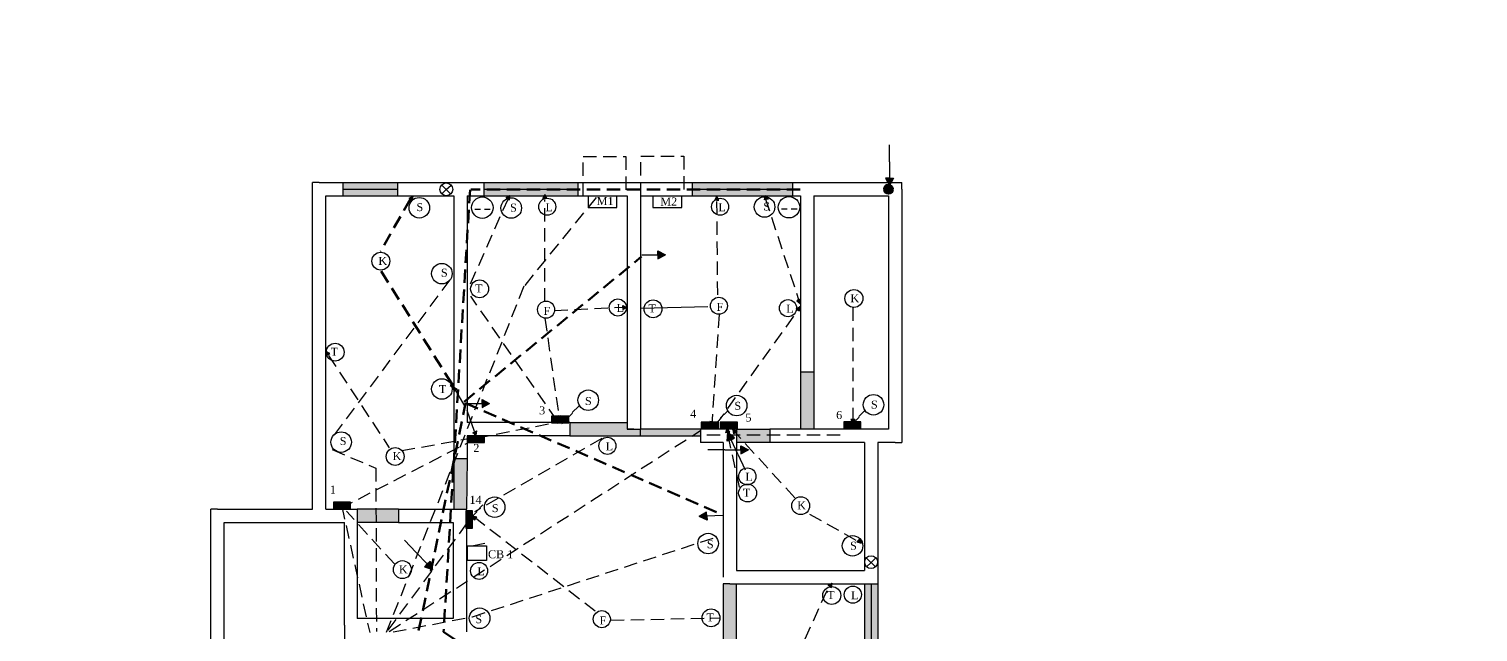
# Model space of a CAD drawing. Header units: inches. Extents: x -3484 to 5207, y -4537 to 4154.
# Drawn here: x -225 to 861, y -232 to 220 of the extents above; entities that cross this region are included whole.
import ezdxf

# ---------------------------------------------------------------- set-up
doc = ezdxf.new("R2010")
doc.units = ezdxf.units.IN
doc.header["$LTSCALE"] = 40
doc.header["$MEASUREMENT"] = 0
doc.linetypes.add('ACAD_ISO12W100', pattern=[21, 12, -3, 0, -3, 0, -3])
doc.linetypes.add('DASHED2', pattern=[0.375, 0.25, -0.125])

msp = doc.modelspace()

# ---------------------------------------------------------------- hatches: boundary and pattern name
h = msp.add_hatch(color=71)
h.paths.add_polyline_path([(51.5, 99.8), (51.5, 104.8), (16.4, 104.8), (10.4, 104.8), (10.4, 99.8), (16.4, 99.8)])
h.paths.add_polyline_path([(51.5, 94.8), (51.5, 99.8), (16.4, 99.8), (10.4, 99.8), (10.4, 94.8), (16.4, 94.8)])
h.paths.add_polyline_path([(186.6, 99.8), (186.6, 104.8), (116.3, 104.8), (116.3, 99.8)])
h.paths.add_polyline_path([(186.6, 94.8), (186.6, 99.8), (116.3, 99.8), (116.3, 94.8)])
h = msp.add_hatch(color=71)
h.paths.add_polyline_path([(347.5, 94.8), (347.5, 99.8), (272.4, 99.8), (272.4, 94.8)])
h.paths.add_polyline_path([(272.4, 104.8), (272.4, 99.8), (347.5, 99.8), (347.5, 104.8)])
at = {"lineweight": 100}
h = msp.add_hatch(color=256, dxfattribs=at)
h.set_gradient(color1=(177, 78, 91), one_color=1, tint=1, name='SPHERICAL')
h.paths.add_polyline_path([(418.7, 96.6, -0.096876), (419.9, 96.6, 0.358708), (422.6, 99.8, 1), (416, 99.8, 0.358708)])
at = {"linetype": 'DASHED2', "lineweight": 100}
for color, points in [(5, [(422.6, 99.8, 1), (416, 99.8, 1)]), (172, [(416, 99.8, 1), (422.6, 99.8, 1)])]:
    msp.add_hatch(color=color, dxfattribs=at).paths.add_polyline_path(points)
h = msp.add_hatch(color=256)
h.paths.add_polyline_path([(420.1, 102.5), (423.1, 108.2), (420.1, 108.2)])
h.paths.add_polyline_path([(417.1, 108.2), (420.1, 102.5), (420.1, 108.2)])
h = msp.add_hatch(color=256)
h.paths.add_polyline_path([(62.9, 94.7), (60, 93.2), (61.2, 92.3)])
h.paths.add_polyline_path([(62.5, 91.5), (62.9, 94.7), (61.2, 92.3)])
h = msp.add_hatch(color=256)
h.paths.add_polyline_path([(135.6, 95.1), (132.7, 93.5), (134, 92.7)])
h.paths.add_polyline_path([(135.2, 91.8), (135.6, 95.1), (134, 92.7)])
h = msp.add_hatch(color=256)
h.paths.add_polyline_path([(161.7, 95.8), (160.3, 92.9), (161.8, 92.9)])
h.paths.add_polyline_path([(163.3, 93), (161.7, 95.8), (161.8, 92.9)])
h = msp.add_hatch(color=256)
h.paths.add_polyline_path([(290.6, 94.6), (289.1, 91.7), (290.6, 91.7)])
h.paths.add_polyline_path([(292.1, 91.7), (290.6, 94.6), (290.6, 91.7)])
h = msp.add_hatch(color=256)
h.paths.add_polyline_path([(327.1, 95.1), (326.4, 91.9), (327.9, 92.3)])
h.paths.add_polyline_path([(329.3, 92.7), (327.1, 95.1), (327.9, 92.3)])
h = msp.add_hatch(color=256)
h.paths.add_polyline_path([(252.1, 50.5), (246.4, 53.5), (246.4, 50.5)])
h.paths.add_polyline_path([(246.4, 47.5), (252.1, 50.5), (246.4, 50.5)])
h = msp.add_hatch(color=256)
h.paths.add_polyline_path([(222.9, 11.1), (220.1, 12.6), (220.1, 11.1)])
h.paths.add_polyline_path([(220.1, 9.6), (222.9, 11.1), (220.1, 11.1)])
h = msp.add_hatch(color=256)
h.paths.add_polyline_path([(353.1, 11.8), (350.2, 10.2), (351.5, 9.4)])
h.paths.add_polyline_path([(352.7, 8.5), (353.1, 11.8), (351.5, 9.4)])
h = msp.add_hatch(color=256)
h.paths.add_polyline_path([(353.1, 14.2), (353.3, 17.5), (351.9, 16.9)])
h.paths.add_polyline_path([(350.5, 16.2), (353.1, 14.2), (351.9, 16.9)])
h = msp.add_hatch(color=256)
h.paths.add_polyline_path([(-2.3, -21.8), (-1.9, -25.1), (-0.7, -24.2)])
h.paths.add_polyline_path([(0.6, -23.4), (-2.3, -21.8), (-0.7, -24.2)])
h = msp.add_hatch(color=5)
h.paths.add_polyline_path([(233.4, -80.2), (233.4, -85.2), (278.4, -85.2), (278.4, -80.2)])
h.paths.add_polyline_path([(330.4, -90.2), (330.4, -80.2), (305.4, -80.2), (305.4, -85.2), (305.4, -90.2)])
h.paths.add_polyline_path([(363.4, -37.2), (353.4, -37.2), (353.4, -80.2), (363.4, -80.2)])
h.paths.add_polyline_path([(305.4, -196.2), (300.4, -196.2), (295.4, -196.2), (295.4, -239.2), (305.4, -239.2)])
h.paths.add_polyline_path([(330.4, -302.2), (330.4, -292.2), (305.4, -292.2), (305.4, -297.2), (305.4, -302.2)])
h.paths.add_polyline_path([(235.4, -418.2), (235.4, -408.2), (187.4, -408.2), (187.4, -418.2)])
h.paths.add_polyline_path([(134.4, -338.2), (134.4, -348.2), (177.4, -348.2), (177.4, -343.2), (187.4, -343.2), (187.4, -338.2)])
h.paths.add_polyline_path([(20.9, -259.2), (11.4, -259.2), (11.4, -338.2), (16.4, -338.2), (20.9, -338.2)])
h.paths.add_polyline_path([(51.9, -150.2), (51.9, -140.2), (20.9, -140.2), (20.9, -145.2), (20.9, -150.2)])
h.paths.add_polyline_path([(103.4, -102.2), (93.4, -102.2), (93.4, -140.2), (97.9, -140.2), (102.9, -140.2)])
h = msp.add_hatch(color=3)
h.paths.add_polyline_path([(363.4, -37.2), (353.4, -37.2), (353.4, -80.2), (363.4, -80.2)])
h.paths.add_polyline_path([(330.4, -80.2), (305.4, -80.2), (305.4, -85.2), (305.4, -90.2), (330.4, -90.2)])
h.paths.add_polyline_path([(233.4, -85.2), (233.4, -80.2), (223.4, -80.2), (223.4, -75.2), (180.4, -75.2), (180.4, -85.2)])
h.paths.add_polyline_path([(278.4, -85.2), (278.4, -80.2), (233.4, -80.2), (233.4, -85.2)])
h.paths.add_polyline_path([(295.4, -239.2), (305.4, -239.2), (305.4, -196.2), (300.4, -196.2), (295.4, -196.2)])
h.paths.add_polyline_path([(305.4, -292.2), (305.4, -297.2), (305.4, -302.2), (330.4, -302.2), (330.4, -292.2)])
h.paths.add_polyline_path([(235.4, -418.2), (235.4, -408.2), (187.4, -408.2), (187.4, -418.2)])
h.paths.add_polyline_path([(247.4, -528.2), (257.4, -528.2), (257.4, -493.2), (252.4, -493.2), (252.4, -503.2), (247.4, -503.2)])
h.paths.add_polyline_path([(134.4, -338.2), (134.4, -348.2), (177.4, -348.2), (177.4, -343.2), (187.4, -343.2), (187.4, -338.2)])
h.paths.add_polyline_path([(20.9, -259.2), (11.4, -259.2), (11.4, -338.2), (16.4, -338.2), (20.9, -338.2)])
h.paths.add_polyline_path([(51.9, -150.2), (51.9, -140.2), (20.9, -140.2), (20.9, -145.2), (20.9, -150.2)])
h.paths.add_polyline_path([(103.4, -102.2), (93.4, -102.2), (93.4, -140.2), (97.9, -140.2), (102.9, -140.2)])
h = msp.add_hatch(color=55)
h.paths.add_polyline_path([(363.4, -37.2), (353.4, -37.2), (353.4, -80.2), (363.4, -80.2)])
h.paths.add_polyline_path([(305.4, -85.2), (305.4, -90.2), (330.4, -90.2), (330.4, -80.2), (305.4, -80.2)])
h.paths.add_polyline_path([(180.4, -75.2), (180.4, -85.2), (233.4, -85.2), (233.4, -80.2), (223.4, -80.2), (223.4, -75.2)])
h.paths.add_polyline_path([(295.4, -239.2), (305.4, -239.2), (305.4, -196.2), (300.4, -196.2), (295.4, -196.2)])
h.paths.add_polyline_path([(278.4, -85.2), (278.4, -80.2), (233.4, -80.2), (233.4, -85.2)])
h.paths.add_polyline_path([(305.4, -292.2), (305.4, -297.2), (305.4, -302.2), (330.4, -302.2), (330.4, -292.2)])
h.paths.add_polyline_path([(235.4, -418.2), (235.4, -408.2), (187.4, -408.2), (187.4, -418.2)])
h.paths.add_polyline_path([(257.4, -493.2), (252.4, -493.2), (252.4, -503.2), (247.4, -503.2), (247.4, -528.2), (257.4, -528.2)])
h.paths.add_polyline_path([(20.9, -259.2), (11.4, -259.2), (11.4, -338.2), (16.4, -338.2), (20.9, -338.2)])
h.paths.add_polyline_path([(20.9, -140.2), (20.9, -145.2), (20.9, -150.2), (51.9, -150.2), (51.9, -140.2)])
h.paths.add_polyline_path([(102.9, -140.2), (103.4, -102.2), (93.4, -102.2), (93.4, -140.2), (97.9, -140.2)])
h = msp.add_hatch(color=256)
h.paths.add_polyline_path([(93.4, -49.1), (93.3, -45.8), (92, -46.6)])
h.paths.add_polyline_path([(90.7, -47.4), (93.4, -49.1), (92, -46.6)])
h = msp.add_hatch(color=256)
h.paths.add_polyline_path([(93.1, -48.6), (93.6, -51.9), (94.8, -51)])
h.paths.add_polyline_path([(96, -50.1), (93.1, -48.6), (94.8, -51)])
h = msp.add_hatch(color=256)
h.paths.add_polyline_path([(120.3, -60.8), (114.6, -57.8), (114.6, -60.8)])
h.paths.add_polyline_path([(114.6, -63.8), (120.3, -60.8), (114.6, -60.8)])
for points in [[(179.6, -75.4), (179.6, -70.3), (166.7, -70.3), (166.7, -75.4)], [(292, -79.9), (292, -74.9), (279, -74.9), (279, -79.9)], [(306.1, -79.9), (306.1, -74.9), (293.2, -74.9), (293.2, -79.9)], [(398.7, -79.6), (398.7, -74.5), (385.8, -74.5), (385.8, -79.6)], [(116.4, -90.1), (116.4, -85.1), (103.5, -85.1), (103.5, -90.1)], [(16.1, -140), (16.1, -134.9), (3.2, -134.9), (3.2, -140)], [(102.4, -154.4), (107.5, -154.4), (107.5, -141.4), (102.4, -141.4)]]:
    msp.add_hatch(color=8).paths.add_polyline_path(points)
h = msp.add_hatch(color=256)
h.paths.add_polyline_path([(172.2, -72.4), (169.3, -73.9), (170.5, -74.8)])
h.paths.add_polyline_path([(171.8, -75.6), (172.2, -72.4), (170.5, -74.8)])
h = msp.add_hatch(color=256)
h.paths.add_polyline_path([(172.4, -73), (173.2, -69.9), (171.8, -70.2)])
h.paths.add_polyline_path([(170.3, -70.5), (172.4, -73), (171.8, -70.2)])
h = msp.add_hatch(color=256)
h.paths.add_polyline_path([(179.3, -73.4), (178.1, -72.2), (174.4, -75.8)])
h.paths.add_polyline_path([(178.1, -72.2), (176.8, -71.1), (174.4, -75.8)])
h = msp.add_hatch(color=256)
h.paths.add_polyline_path([(286.3, -77.4), (288.2, -74.8), (286.7, -74.5)])
h.paths.add_polyline_path([(285.3, -74.3), (286.3, -77.4), (286.7, -74.5)])
h = msp.add_hatch(color=256)
h.paths.add_polyline_path([(290.6, -77.4), (289.3, -76.3), (285.6, -79.9)])
h.paths.add_polyline_path([(289.3, -76.3), (288, -75.1), (285.6, -79.9)])
h = msp.add_hatch(color=256)
h.paths.add_polyline_path([(393.3, -76.8), (392, -75.6), (388.3, -79.2)])
h.paths.add_polyline_path([(392, -75.6), (390.7, -74.5), (388.3, -79.2)])
h = msp.add_hatch(color=256)
h.paths.add_polyline_path([(392.6, -75.6), (394.1, -72.7), (392.6, -72.7)])
h.paths.add_polyline_path([(391.1, -72.8), (392.6, -75.6), (392.6, -72.7)])
h = msp.add_hatch(color=256)
h.paths.add_polyline_path([(110.6, -81.4), (107.7, -82.9), (108.9, -83.8)])
h.paths.add_polyline_path([(110.2, -84.6), (110.6, -81.4), (108.9, -83.8)])
h = msp.add_hatch(color=256)
h.paths.add_polyline_path([(112.2, -86), (109, -85.2), (109.3, -86.6)])
h.paths.add_polyline_path([(109.6, -88.1), (112.2, -86), (109.3, -86.6)])
h = msp.add_hatch(color=256)
h.paths.add_polyline_path([(298.4, -79.7), (297.4, -82.8), (298.8, -82.5)])
h.paths.add_polyline_path([(300.3, -82.3), (298.4, -79.7), (298.8, -82.5)])
h = msp.add_hatch(color=1)
h.paths.add_polyline_path([(298.8, -82.7), (298.5, -89.2), (301.3, -88)])
h.paths.add_polyline_path([(304, -86.7), (298.8, -82.7), (301.3, -88)])
h = msp.add_hatch(color=256)
h.paths.add_polyline_path([(302.8, -80.3), (303.5, -83.5), (304.7, -82.5)])
h.paths.add_polyline_path([(305.8, -81.6), (302.8, -80.3), (304.7, -82.5)])
h = msp.add_hatch(color=256)
h.paths.add_polyline_path([(314.5, -95.5), (308.7, -92.5), (308.7, -95.5)])
h.paths.add_polyline_path([(308.7, -98.5), (314.5, -95.5), (308.7, -95.5)])
h = msp.add_hatch(color=256)
h.paths.add_polyline_path([(107.5, -147.5), (106.3, -146.4), (102.6, -150)])
h.paths.add_polyline_path([(106.3, -146.4), (105, -145.2), (102.6, -150)])
h = msp.add_hatch(color=256)
h.paths.add_polyline_path([(107.4, -145.4), (108.7, -148.4), (109.7, -147.2)])
h.paths.add_polyline_path([(110.6, -146.1), (107.4, -145.4), (109.7, -147.2)])
h = msp.add_hatch(color=256)
h.paths.add_polyline_path([(277.4, -145.7), (283.3, -148.4), (283.1, -145.4)])
h.paths.add_polyline_path([(283, -142.4), (277.4, -145.7), (283.1, -145.4)])
h = msp.add_hatch(color=256)
h.paths.add_polyline_path([(398.9, -165.5), (397.7, -162.5), (396.7, -163.6)])
h.paths.add_polyline_path([(395.7, -164.7), (398.9, -165.5), (396.7, -163.6)])
h = msp.add_hatch(color=1)
h.paths.add_polyline_path([(77.6, -185.3), (75.7, -179.1), (73.6, -181.2)])
h.paths.add_polyline_path([(71.4, -183.3), (77.6, -185.3), (73.6, -181.2)])
h = msp.add_hatch(color=256)
h.paths.add_polyline_path([(377, -195.7), (374.1, -197.2), (375.4, -198.1)])
h.paths.add_polyline_path([(376.6, -198.9), (377, -195.7), (375.4, -198.1)])
h = msp.add_hatch(color=71)
h.paths.add_polyline_path([(406.4, -196.2), (401.4, -196.2), (401.4, -292.2), (406.4, -292.2)])
h.paths.add_polyline_path([(406.4, -292.2), (411.4, -292.2), (411.4, -196.2), (406.4, -196.2)])

# ---------------------------------------------------------------- linework, layer by layer
at = {"lineweight": 30}
for p, q in [((420.1, 120.3), (420.1, 133.1)), ((94.8, -51), (101.7, -63)), ((109, -81.9), (103.4, -66.1)), ((296.7, -95.5), (283.9, -95.5))]:
    msp.add_line(p, q, dxfattribs=at)
at = {"linetype": 'DASHED2'}
for p, q in [((190.4, 94.8), (190.4, 124.4)), ((190.4, 124.4), (222.5, 124.4)), ((222.5, 124.4), (222.5, 94.8)), ((233.7, 95), (233.7, 124.6)), ((233.7, 124.6), (265.8, 124.6)), ((265.8, 124.6), (265.8, 95))]:
    msp.add_line(p, q, dxfattribs=at)
for p, q in [((420.1, 120.3), (420.1, 108.2)), ((-7.6, 104.8), (-12.6, 104.8)), ((-12.6, 99.8), (-12.6, 104.8)), ((-12.6, -140.2), (-12.6, 99.8)), ((-7.6, 104.8), (16.4, 104.8)), ((10.4, 94.7), (10.4, 104.8)), ((16.4, 104.8), (98.4, 104.8)), ((51.5, 94.7), (51.5, 104.8)), ((84.2, 103), (91.1, 96.2)), ((87.8, 99.5), (84.4, 96.3)), ((87.8, 99.5), (91.5, 102.9)), ((98.4, 104.8), (228.4, 104.8)), ((116.3, 94.7), (116.3, 104.7)), ((186.6, 94.7), (186.6, 104.8)), ((228.4, 104.8), (358.4, 104.8)), ((272.4, 94.8), (272.4, 104.9)), ((347.5, 94.8), (347.5, 104.7)), ((358.4, 104.8), (424.4, 104.8)), ((420.1, 108.2), (417.1, 108.2)), ((417.1, 108.2), (420.1, 102.5)), ((420.1, 108.2), (423.1, 108.2)), ((420.1, 108.2), (420.1, 102.5)), ((423.1, 108.2), (420.1, 102.5)), ((424.4, 104.8), (429.4, 104.8)), ((429.4, 99.8), (429.4, 104.8)), ((429.4, 99.8), (429.4, -85.2)), ((-2.6, 94.8), (16.4, 94.8)), ((-2.6, -140.2), (-2.6, 94.8)), ((16.4, 94.8), (93.4, 94.8)), ((60, 93.2), (62.9, 94.7)), ((61.2, 92.3), (60, 93.2)), ((61.2, 92.3), (62.9, 94.7)), ((61.2, 92.3), (62.5, 91.5)), ((62.5, 91.5), (62.9, 94.7)), ((93.4, 94.8), (93.4, -80.2)), ((103.4, 94.8), (223.4, 94.8)), ((103.4, 94.8), (103.4, -75.2)), ((132.7, 93.5), (135.6, 95.1)), ((134, 92.7), (132.7, 93.5)), ((134, 92.7), (135.6, 95.1)), ((134, 92.7), (135.2, 91.8)), ((135.2, 91.8), (135.6, 95.1)), ((160.3, 92.9), (161.7, 95.8)), ((161.8, 92.9), (160.3, 92.9)), ((161.8, 92.9), (161.7, 95.8)), ((163.3, 93), (161.7, 95.8)), ((161.8, 92.9), (163.3, 93)), ((194.1, 94.7), (194.1, 86.2)), ((215.7, 86.2), (215.7, 94.7)), ((223.4, 94.8), (223.4, -80.2)), ((233.4, 94.8), (353.4, 94.8)), ((233.4, 94.8), (233.4, -80.2)), ((242.7, 94.6), (242.7, 86.1)), ((264.3, 86.1), (264.3, 94.6)), ((289.1, 91.7), (290.6, 94.6)), ((290.6, 91.7), (289.1, 91.7)), ((290.6, 91.7), (290.6, 94.6)), ((292.1, 91.7), (290.6, 94.6)), ((290.6, 91.7), (292.1, 91.7)), ((326.4, 91.9), (327.1, 95.1)), ((327.9, 92.3), (326.4, 91.9)), ((327.9, 92.3), (327.1, 95.1)), ((329.3, 92.7), (327.1, 95.1)), ((327.9, 92.3), (329.3, 92.7)), ((353.4, 94.8), (353.4, -37.2)), ((363.4, 94.8), (419.4, 94.8)), ((363.4, 94.8), (363.4, -37.2)), ((419.4, 94.8), (419.4, -80.2)), ((113.4, 84.7), (109.1, 84.7)), ((120.8, 84.7), (116.4, 84.7)), ((194.1, 86.2), (215.7, 86.2)), ((242.7, 86.1), (264.3, 86.1)), ((343.3, 84.9), (339, 84.9)), ((350.8, 84.9), (346.3, 84.9)), ((234.3, 50.5), (246.4, 50.5)), ((246.4, 50.5), (246.4, 53.5)), ((246.4, 53.5), (252.1, 50.5)), ((246.4, 50.5), (246.4, 47.5)), ((246.4, 50.5), (252.1, 50.5)), ((246.4, 47.5), (252.1, 50.5)), ((220.1, 11.1), (220.1, 12.6)), ((220.1, 12.6), (222.9, 11.1)), ((220.1, 11.1), (220.1, 9.6)), ((220.1, 11.1), (222.9, 11.1)), ((220.1, 9.6), (222.9, 11.1)), ((350.2, 10.2), (353.1, 11.8)), ((351.9, 16.9), (350.5, 16.2)), ((350.5, 16.2), (353.1, 14.2)), ((351.5, 9.4), (353.1, 11.8)), ((351.9, 16.9), (353.3, 17.5)), ((351.9, 16.9), (353.1, 14.2)), ((352.7, 8.5), (353.1, 11.8)), ((353.3, 17.5), (353.1, 14.2)), ((351.5, 9.4), (350.2, 10.2)), ((351.5, 9.4), (352.7, 8.5)), ((-0.7, -24.2), (-2.3, -21.8)), ((-1.9, -25.1), (-2.3, -21.8)), ((0.6, -23.4), (-2.3, -21.8)), ((-0.7, -24.2), (-1.9, -25.1)), ((-0.7, -24.2), (0.6, -23.4)), ((353.4, -37.2), (363.4, -37.2)), ((353.4, -37.2), (353.4, -80.2)), ((363.4, -37.2), (363.4, -80.2)), ((92, -46.6), (90.7, -47.4)), ((90.7, -47.4), (93.4, -49.1)), ((92, -46.6), (93.3, -45.8)), ((92, -46.6), (93.4, -49.1)), ((94.8, -51), (93.1, -48.6)), ((93.6, -51.9), (93.1, -48.6)), ((96, -50.1), (93.1, -48.6)), ((93.3, -45.8), (93.4, -49.1)), ((94.8, -51), (93.6, -51.9)), ((94.8, -51), (96, -50.1)), ((103.4, -60.8), (114.6, -60.8)), ((114.6, -60.8), (114.6, -57.8)), ((114.6, -57.8), (120.3, -60.8)), ((114.6, -60.8), (114.6, -63.8)), ((114.6, -60.8), (120.3, -60.8)), ((114.6, -63.8), (120.3, -60.8)), ((182.2, -67.7), (187.1, -62.8)), ((180.4, -75.2), (103.4, -75.2)), ((179.6, -70.3), (166.7, -70.3)), ((166.7, -70.3), (166.7, -75.4)), ((166.7, -75.4), (179.6, -75.4)), ((169.3, -73.9), (172.2, -72.4)), ((170.5, -74.8), (169.3, -73.9)), ((171.8, -70.2), (170.3, -70.5)), ((170.3, -70.5), (172.4, -73)), ((170.5, -74.8), (172.2, -72.4)), ((170.5, -74.8), (171.8, -75.6)), ((171.8, -70.2), (173.2, -69.9)), ((171.8, -70.2), (172.4, -73)), ((171.8, -75.6), (172.2, -72.4)), ((173.2, -69.9), (172.4, -73)), ((172.8, -75.4), (172.8, -75.4)), ((172.8, -75.4), (172.8, -75.4)), ((172.8, -75.4), (172.8, -75.4)), ((182.4, -68), (174.4, -75.8)), ((174.4, -75.8), (176.8, -71.1)), ((174.4, -75.8), (179.3, -73.4)), ((174.4, -75.8), (174.4, -75.8)), ((174.4, -75.8), (174.4, -75.8)), ((174.4, -75.8), (174.4, -75.8)), ((179.6, -75.4), (179.6, -70.3)), ((180.4, -75.2), (180.4, -85.2)), ((180.4, -75.2), (223.4, -75.2)), ((292, -74.9), (279, -74.9)), ((279, -74.9), (279, -79.9)), ((286.7, -74.5), (285.3, -74.3)), ((285.3, -74.3), (286.3, -77.4)), ((293.7, -72.1), (285.6, -79.9)), ((285.6, -79.9), (288, -75.1)), ((286.7, -74.5), (286.3, -77.4)), ((288.2, -74.8), (286.3, -77.4)), ((286.7, -74.5), (288.2, -74.8)), ((292, -79.9), (292, -74.9)), ((306.1, -74.9), (293.2, -74.9)), ((293.2, -74.9), (293.2, -79.9)), ((293.5, -71.7), (298.4, -66.8)), ((306.1, -79.9), (306.1, -74.9)), ((398.7, -74.5), (385.8, -74.5)), ((385.8, -74.5), (385.8, -79.6)), ((388.3, -79.2), (390.7, -74.5)), ((397.4, -71), (389.4, -78.8)), ((392.6, -72.7), (391.1, -72.8)), ((391.1, -72.8), (392.6, -75.6)), ((392.6, -72.7), (394.1, -72.7)), ((392.6, -72.7), (392.6, -75.6)), ((394.1, -72.7), (392.6, -75.6)), ((397.2, -70.6), (402.1, -65.7)), ((398.7, -79.6), (398.7, -74.5)), ((93.4, -80.2), (93.4, -102.2)), ((180.4, -85.2), (103.4, -85.2)), ((103.4, -85.2), (103.4, -102.2)), ((103.4, -85.2), (103.4, -102.2)), ((103.4, -85.2), (103.4, -102.2)), ((116.4, -85.1), (103.5, -85.1)), ((103.5, -85.1), (103.5, -90.1)), ((107.7, -82.9), (110.6, -81.4)), ((108.9, -83.8), (107.7, -82.9)), ((108.9, -83.8), (110.6, -81.4)), ((108.9, -83.8), (110.2, -84.6)), ((109.3, -86.6), (109, -85.2)), ((109, -85.2), (112.2, -86)), ((109.3, -86.6), (112.2, -86)), ((109.3, -86.6), (109.6, -88.1)), ((109.6, -88.1), (112.2, -86)), ((110.2, -84.6), (110.6, -81.4)), ((116.4, -90.1), (116.4, -85.1)), ((180.4, -85.2), (233.4, -85.2)), ((223.4, -80.2), (233.4, -80.2)), ((228.4, -80.2), (223.4, -80.2)), ((228.4, -80.2), (232.4, -80.2)), ((233.4, -85.2), (233.4, -80.2)), ((278.4, -80.2), (233.4, -80.2)), ((233.4, -85.2), (278.4, -85.2)), ((305.4, -80.2), (278.4, -80.2)), ((278.4, -80.2), (278.4, -90.2)), ((279, -79.9), (292, -79.9)), ((285.6, -79.9), (290.6, -77.4)), ((285.6, -79.9), (285.6, -79.9)), ((285.6, -79.9), (285.6, -79.9)), ((285.6, -79.9), (285.6, -79.9)), ((293.2, -79.9), (306.1, -79.9)), ((297.4, -82.8), (298.4, -79.7)), ((298.8, -82.5), (297.4, -82.8)), ((298.8, -82.5), (298.4, -79.7)), ((300.3, -82.3), (298.4, -79.7)), ((298.8, -82.5), (300.3, -82.3)), ((304.7, -82.5), (302.8, -80.3)), ((303.5, -83.5), (302.8, -80.3)), ((305.8, -81.6), (302.8, -80.3)), ((304.7, -82.5), (303.5, -83.5)), ((304.7, -82.5), (305.8, -81.6)), ((305.4, -80.2), (305.4, -85.2)), ((305.4, -80.2), (330.4, -80.2)), ((305.4, -85.2), (305.4, -186.2)), ((406.4, -80.2), (330.4, -80.2)), ((330.4, -80.2), (330.4, -90.2)), ((385.8, -79.6), (398.7, -79.6)), ((388.3, -79.2), (393.3, -76.8)), ((388.3, -79.2), (388.3, -79.2)), ((388.3, -79.2), (388.3, -79.2)), ((388.3, -79.2), (388.3, -79.2)), ((406.4, -80.2), (401.4, -80.2)), ((419.4, -80.2), (406.4, -80.2)), ((429.4, -85.2), (429.4, -90.2)), ((103.5, -90.1), (116.4, -90.1)), ((295.4, -90.2), (278.4, -90.2)), ((295.4, -90.2), (295.4, -191.2)), ((296.7, -95.5), (308.7, -95.5)), ((330.4, -90.2), (305.4, -90.2)), ((308.7, -95.5), (308.7, -92.5)), ((308.7, -92.5), (314.5, -95.5)), ((308.7, -95.5), (308.7, -98.5)), ((308.7, -95.5), (314.5, -95.5)), ((308.7, -98.5), (314.5, -95.5)), ((401.4, -90.2), (330.4, -90.2)), ((401.4, -90.2), (401.4, -186.2)), ((424.4, -90.2), (411.4, -90.2)), ((411.4, -90.2), (411.4, -191.2)), ((424.4, -90.2), (429.4, -90.2)), ((93.4, -102.2), (103.4, -102.2)), ((93.4, -102.2), (93.4, -140.2)), ((103.4, -102.2), (102.9, -140.2)), ((-88.6, -145.2), (-88.6, -140.2)), ((-83.6, -140.2), (-88.6, -140.2)), ((-83.6, -140.2), (-12.6, -140.2)), ((-2.6, -140.2), (15.9, -140.2)), ((16.1, -134.9), (3.2, -134.9)), ((3.2, -134.9), (3.2, -140)), ((3.2, -140), (16.1, -140)), ((15.9, -140.2), (20.9, -140.2)), ((16.1, -140), (16.1, -134.9)), ((20.9, -140.2), (20.9, -145.2)), ((51.9, -140.2), (20.9, -140.2)), ((51.9, -140.2), (97.9, -140.2)), ((51.9, -140.2), (51.9, -150.2)), ((97.9, -140.2), (102.9, -140.2)), ((102.9, -145.2), (102.9, -140.2)), ((110.4, -141.8), (115.3, -136.9)), ((-88.6, -227.2), (-88.6, -145.2)), ((-78.6, -150.2), (-7.6, -150.2)), ((-78.6, -227.2), (-78.6, -150.2)), ((-7.6, -150.2), (-2.6, -150.2)), ((-2.6, -150.2), (11.4, -150.2)), ((11.4, -227.2), (11.4, -150.2)), ((20.9, -145.2), (20.9, -222.2)), ((51.9, -150.2), (20.9, -150.2)), ((51.9, -150.2), (92.9, -150.2)), ((92.9, -150.2), (92.9, -222.2)), ((107.5, -141.4), (102.4, -141.4)), ((102.4, -141.4), (102.4, -154.4)), ((110.6, -142.1), (102.6, -150)), ((102.6, -150), (105, -145.2)), ((102.6, -150), (107.5, -147.5)), ((102.6, -150), (102.6, -150)), ((102.6, -150), (102.6, -150)), ((102.6, -150), (102.6, -150)), ((102.9, -145.2), (102.9, -227.2)), ((109.7, -147.2), (107.4, -145.4)), ((108.7, -148.4), (107.4, -145.4)), ((110.6, -146.1), (107.4, -145.4)), ((107.5, -154.4), (107.5, -141.4)), ((109.7, -147.2), (108.7, -148.4)), ((109.7, -147.2), (110.6, -146.1)), ((283, -142.4), (277.4, -145.7)), ((283.1, -145.4), (277.4, -145.7)), ((283.3, -148.4), (277.4, -145.7)), ((283.1, -145.4), (283, -142.4)), ((295.1, -144.8), (283.1, -145.4)), ((283.1, -145.4), (283.3, -148.4)), ((102.4, -154.4), (107.5, -154.4)), ((396.7, -163.6), (397.7, -162.5)), ((397.7, -162.5), (398.9, -165.5)), ((103.5, -167.7), (117.9, -167.7)), ((103.5, -167.7), (103.5, -178.5)), ((107, -167.7), (116.6, -165.6)), ((117.9, -167.7), (117.9, -178.5)), ((396.7, -163.6), (395.7, -164.7)), ((395.7, -164.7), (398.9, -165.5)), ((396.7, -163.6), (398.9, -165.5)), ((117.9, -178.5), (103.5, -178.5)), ((402.7, -176.5), (409.5, -183.4)), ((406.3, -180.1), (402.9, -183.3)), ((406.3, -180.1), (409.9, -176.7)), ((305.4, -186.2), (401.4, -186.2)), ((411.4, -191.2), (411.4, -297.2)), ((300.4, -196.2), (295.4, -196.2)), ((295.4, -196.2), (295.4, -239.2)), ((300.4, -196.2), (406.4, -196.2)), ((305.4, -239.2), (305.4, -196.2)), ((374.1, -197.2), (377, -195.7)), ((375.4, -198.1), (374.1, -197.2)), ((375.4, -198.1), (377, -195.7)), ((375.4, -198.1), (376.6, -198.9)), ((376.6, -198.9), (377, -195.7)), ((401.4, -196.2), (401.4, -292.2)), ((406.4, -196.2), (411.4, -196.2)), ((-88.6, -343.2), (-88.6, -227.2)), ((-78.6, -343.2), (-78.6, -227.2)), ((11.4, -227.2), (11.4, -259.2)), ((92.9, -222.2), (20.9, -222.2)), ((102.9, -227.2), (102.9, -232.2))]:
    msp.add_line(p, q)
at = {"color": 6}
for p, q in [((10.4, 99.8), (16.4, 99.8)), ((16.4, 99.8), (51.5, 99.8)), ((116.3, 99.8), (186.6, 99.8)), ((272.4, 99.8), (347.5, 99.8)), ((406.4, -196.2), (406.4, -292.2))]:
    msp.add_line(p, q, dxfattribs=at)
at = {"color": 151, "linetype": 'DASHED2', "lineweight": 100}
for p, q in [((105.6, 99.4), (85.8, -232.2)), ((353.2, 99.5), (106.1, 99.5)), ((85.8, -232.2), (97.2, -239.8))]:
    msp.add_line(p, q, dxfattribs=at)
at = {"linetype": 'DASHED2', "lineweight": 158}
msp.add_line((61, 92.5), (38.4, 53), dxfattribs=at)
at = {"linetype": 'DASHED2', "lineweight": 30}
for p, q in [((134.1, 92.7), (104.4, 25.6)), ((161.7, 15.7), (161.7, 91.9)), ((291.3, 20.6), (290.7, 93.5)), ((326.9, 93), (351.8, 17.2)), ((170.7, -73.4), (106.1, 19.6)), ((169, 8.8), (221.5, 11.4)), ((392.5, 11), (392.5, -74.4)), ((161.7, 3.2), (172.4, -71.7)), ((292.4, 5.9), (286.8, -76.7)), ((290.2, -76.7), (351.8, 9.3)), ((-0.6, -24.8), (45, -94.1)), ((54.5, -96.2), (109.2, -86.3)), ((307.7, -123.7), (298, -79.7)), ((349, -131.5), (302.1, -80.1)), ((204.3, -87), (108.9, -142.1)), ((48.9, -181.2), (12.9, -141.5)), ((199.5, -216.7), (108.3, -145.8)), ((395.2, -163.5), (357.9, -142.7)), ((356.8, -237.4), (375.1, -197.1)), ((211.1, -223.4), (293.1, -221.6))]:
    msp.add_line(p, q, dxfattribs=at)
at = {"color": 72, "linetype": 'DASHED2', "lineweight": 30}
for p, q in [((200.2, 93.7), (146, 27)), ((90.4, 31.8), (2.2, -86.6)), ((146, 27), (42.8, -232.6)), ((2.2, -95.4), (35, -109.3)), ((35, -109.3), (35.4, -231.9)), ((107.4, -220.8), (287.9, -161.8)), ((47.9, -232.1), (107.4, -220.8))]:
    msp.add_line(p, q, dxfattribs=at)
at = {"color": 52, "linetype": 'DASHED2', "lineweight": 100}
for p, q in [((101.2, -59.5), (234.2, 49.3)), ((67.1, -231), (102.3, -60.6)), ((102.3, -60.6), (294.7, -144.2))]:
    msp.add_line(p, q, dxfattribs=at)
at = {"linetype": 'DASHED2', "lineweight": 70}
msp.add_line((38.9, 38.4), (92.7, -47.2), dxfattribs=at)
at = {"linetype": 'ACAD_ISO12W100', "lineweight": 30}
msp.add_line((284, 11.5), (233.6, 10.4), dxfattribs=at)
at = {"color": 22, "linetype": 'DASHED2', "lineweight": 30}
for p, q in [((110.6, -86.8), (171.4, -74.7)), ((8.6, -139.4), (110.6, -86.8)), ((45, -231.8), (278.3, -81.1)), ((283.2, -84.4), (387.7, -84.4)), ((9.4, -137.8), (30.4, -232.6)), ((44.2, -230.9), (103.3, -150.8))]:
    msp.add_line(p, q, dxfattribs=at)
at = {"color": 1}
for p, q in [((298.5, -89.2), (298.8, -82.7)), ((301.3, -88), (298.8, -82.7)), ((304, -86.7), (298.8, -82.7)), ((301.3, -88), (304, -86.7)), ((301.3, -88), (298.5, -89.2)), ((306.4, -98.9), (301.3, -88)), ((65.2, -172.5), (73.6, -181.2)), ((73.6, -181.2), (71.4, -183.3)), ((71.4, -183.3), (77.6, -185.3)), ((73.6, -181.2), (75.7, -179.1)), ((73.6, -181.2), (77.6, -185.3)), ((75.7, -179.1), (77.6, -185.3))]:
    msp.add_line(p, q, dxfattribs=at)
at = {"color": 1, "lineweight": 30}
for p, q in [((306.4, -98.9), (311.8, -110.5)), ((65.2, -172.5), (56.4, -163.3))]:
    msp.add_line(p, q, dxfattribs=at)
for centre, radius in [((861.3, -191.4), 4345.3), ((87.8, 99.7), 4.83), ((67.6, 85.9), 7.71), ((114.8, 86), 8.04), ((136.5, 85.7), 7.71), ((163.5, 86.7), 6.4), ((293.1, 86.7), 6.4), ((326.4, 86.5), 7.71), ((344.7, 86.3), 8.04), ((38.7, 45.9), 6.71), ((84.5, 36.5), 7.71), ((112.8, 25.1), 6.71), ((393.4, 17.9), 6.71), ((162.6, 9.5), 6.4), ((216.4, 11.1), 6.4), ((242.8, 10.1), 6.71), ((292.2, 12.4), 6.4), ((344, 10.6), 6.4), ((4.5, -22.4), 6.71), ((194.2, -58.4), 7.71), ((408.1, -61.8), 7.71), ((305.5, -62.4), 7.71), ((9, -89.8), 7.71), ((208.6, -92.6), 6.4), ((49.5, -100.6), 6.71), ((313.5, -115.5), 6.4), ((313.7, -128), 6.71), ((124.1, -138.6), 7.71), ((353.5, -137.5), 6.71), ((284.1, -165.9), 7.71), ((392.4, -167.6), 7.71), ((54.9, -185.4), 6.71), ((112.4, -186.4), 6.4), ((406.3, -179.8), 4.83), ((376.8, -204.8), 6.71), ((392.6, -204.2), 6.4), ((112.8, -221.9), 7.71), ((204.4, -222.6), 6.4), ((286.3, -221.6), 6.71)]:
    msp.add_circle(centre, radius)
at = {"lineweight": 100}
msp.add_circle((419.3, 99.8), 3.31, dxfattribs=at)
at = {"lineweight": 30}
msp.add_circle((84.5, -50), 7.71, dxfattribs=at)

# ---------------------------------------------------------------- texts
at = {"char_height": 6, "attachment_point": 1}
for s, insert in [('{\\fTimes New Roman|b0|i0|c0|p18;S}', (65.5, 89.4)), ('{\\fTimes New Roman|b0|i0|c0|p18;S}', (135.6, 89)), ('{\\fTimes New Roman|b0|i0|c0|p18;L}', (162.2, 89.3)), ('{\\fTimes New Roman|b0|i0|c0|p18;\\C72;M1}', (200.6, 93.9)), ('{\\fTimes New Roman|b0|i0|c0|p18;\\C72;M2}', (248.3, 93.6)), ('{\\fTimes New Roman|b0|i0|c0|p18;L}', (291.8, 89.3)), ('{\\fTimes New Roman|b0|i0|c0|p18;S}', (325.5, 89.9)), ('{\\fTimes New Roman|b0|i0|c0|p18;K}', (36.9, 49.1)), ('{\\fTimes New Roman|b0|i0|c0|p18;\\C72;S}', (83.8, 40.2)), ('{\\fTimes New Roman|b0|i0|c0|p18;T}', (109.4, 28.4)), ('{\\fTimes New Roman|b0|i0|c0|p18;F}', (160.8, 11.6)), ('{\\fTimes New Roman|b0|i0|c0|p18;L}', (215.5, 13.8)), ('{\\fTimes New Roman|b0|i0|c0|p18;T}', (239.4, 13.4)), ('{\\fTimes New Roman|b0|i0|c0|p18;F}', (290.4, 14.6)), ('{\\fTimes New Roman|b0|i0|c0|p18;L}', (342.7, 13.2)), ('{\\fTimes New Roman|b0|i0|c0|p18;K}', (390.8, 21.1)), ('{\\fTimes New Roman|b0|i0|c0|p18;T}', (1.1, -19.1)), ('{\\fTimes New Roman|b0|i0|c0|p18;T}', (82.3, -47.1)), ('{\\fTimes New Roman|b0|i0|c0|p18;\\C20;3}', (157.4, -63)), ('{\\fTimes New Roman|b0|i0|c0|p18;S}', (191.8, -56)), ('{\\fTimes New Roman|b0|i0|c0|p18;S}', (303.8, -59.6)), ('{\\fTimes New Roman|b0|i0|c0|p18;S}', (406.2, -58.7)), ('{\\fTimes New Roman|b0|i0|c0|p18;\\C20;4}', (270.7, -65.5)), ('{\\fTimes New Roman|b0|i0|c0|p18;\\C20;5}', (312.1, -68.4)), ('{\\fTimes New Roman|b0|i0|c0|p18;\\C20;6}', (380.1, -66.5)), ('{\\fTimes New Roman|b0|i0|c0|p18;\\C72;S}', (7.9, -86)), ('{\\fTimes New Roman|b0|i0|c0|p18;K}', (47.6, -97.3)), ('{\\fTimes New Roman|b0|i0|c0|p18;\\C20;2}', (108.1, -91.2)), ('{\\fTimes New Roman|b0|i0|c0|p18;L}', (207.3, -90)), ('{\\fTimes New Roman|b0|i0|c0|p18;L}', (312.1, -112.8)), ('{\\fTimes New Roman|b0|i0|c0|p18;\\C20;1}', (0.5, -122.4)), ('{\\fTimes New Roman|b0|i0|c0|p18;\\C20;14}', (105.2, -130.1)), ('{\\fTimes New Roman|b0|i0|c0|p18;T}', (310.2, -124.7)), ('{\\fTimes New Roman|b0|i0|c0|p18;\\C0;S}', (122, -136.3)), ('{\\fTimes New Roman|b0|i0|c0|p18;K}', (350.9, -134.2)), ('{\\fTimes New Roman|b0|i0|c0|p18;\\C4;CB 1}', (119.1, -170.9)), ('{\\fTimes New Roman|b0|i0|c0|p18;\\C72;S}', (283.2, -163.4)), ('{\\fTimes New Roman|b0|i0|c0|p18;S}', (390.5, -164.5)), ('{\\fTimes New Roman|b0|i0|c0|p18;K}', (52.3, -182.2)), ('{\\fTimes New Roman|b0|i0|c0|p18;L}', (111.1, -183.7)), ('{\\fTimes New Roman|b0|i0|c0|p18;T}', (373.4, -201.5)), ('{\\fTimes New Roman|b0|i0|c0|p18;L}', (391.3, -201.6)), ('{\\fTimes New Roman|b0|i0|c0|p18;\\C72;S}', (109.6, -219.6)), ('{\\fTimes New Roman|b0|i0|c0|p18;F}', (202.7, -220.5)), ('{\\fTimes New Roman|b0|i0|c0|p18;T}', (282.9, -218.3))]:
    msp.add_mtext(s, dxfattribs=dict(at, insert=insert))

doc.saveas('drawing.dxf')
